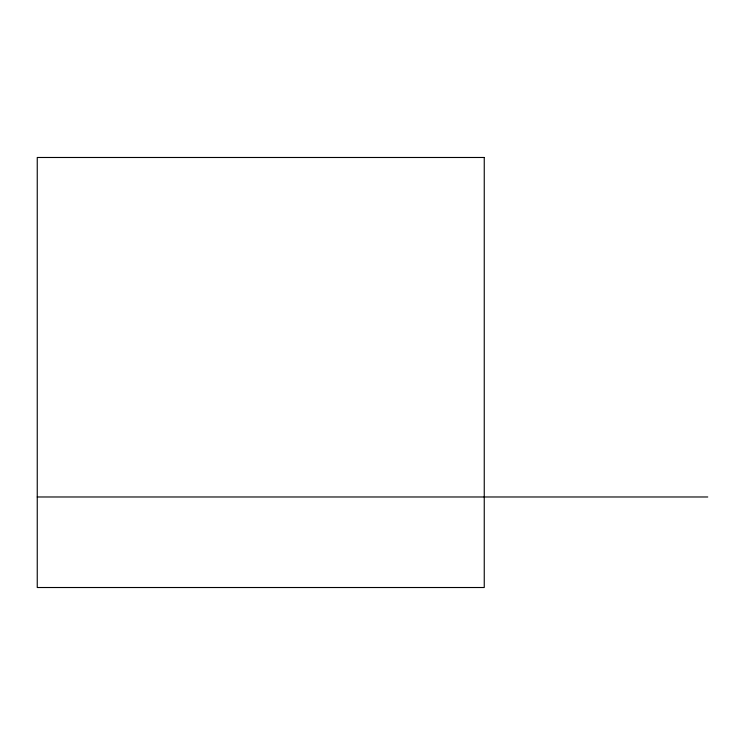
<?xml version="1.0" encoding="UTF-8"?>
<svg xmlns="http://www.w3.org/2000/svg" width="745" height="745" viewBox="0 0 745 745"><rect width="100%" height="100%" fill="white"/><g stroke="black" fill="none" stroke-linecap="round" stroke-linejoin="round"><path stroke-width="1.12" d="M37.25 496.98L707.75 496.98M484.25 157.484L37.25 157.484L37.25 587.516L484.25 587.516L484.25 157.484"/></g></svg>
